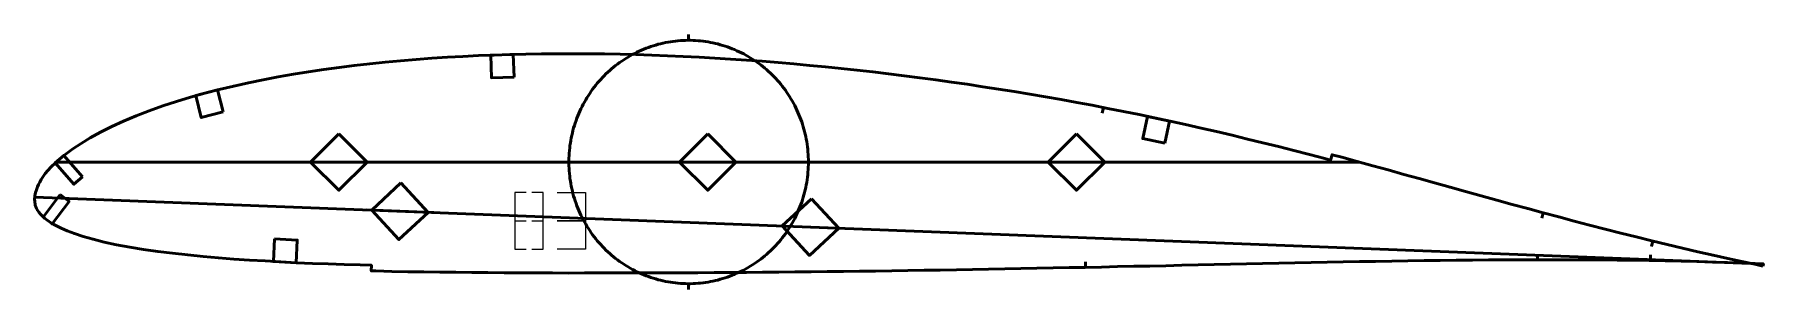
# Model space of a CAD drawing. Header units: metres. Extents: x 11 to 317, y 178 to 222.
import ezdxf

# ---------------------------------------------------------------- set-up
doc = ezdxf.new("R2010")
doc.units = ezdxf.units.M
doc.layers.add('Layer', color=1, linetype='Continuous', lineweight=50)
doc.layers.add('NumLabel', color=1, linetype='Continuous', lineweight=15)

msp = doc.modelspace()

# ---------------------------------------------------------------- linework, layer by layer
at = {"layer": 'Layer'}
for p, q in [((126.93, 221.49), (126.93, 222.49)), ((200.38, 209.62), (200.15, 208.64)), ((105.74, 200), (104.74, 200)), ((148.13, 200), (149.13, 200)), ((278.2, 191.04), (277.97, 190.06)), ((277.19, 183.73), (277.17, 182.73)), ((297.58, 186.06), (297.38, 185.08)), ((197.16, 182.39), (197.16, 181.39)), ((297.2, 183.59), (297.17, 182.59)), ((126.93, 178.51), (126.93, 177.51))]:
    msp.add_line(p, q, dxfattribs=at)
at = {"layer": 'Layer', "color": 7}
for p, q in [((15.02, 200), (245.58, 200)), ((59.03, 200), (71.03, 200)), ((124.3, 200), (136.3, 200)), ((189.57, 200), (201.57, 200)), ((11.2, 193.8), (314.89, 182.09)), ((69.84, 191.54), (81.83, 191.08)), ((142.51, 188.74), (154.5, 188.27))]:
    msp.add_line(p, q, dxfattribs=at)
at = {"layer": 'Layer'}
for points in [[(148.13, 200), (148.12, 200.45), (148.11, 200.9), (148.08, 201.35), (148.05, 201.8), (148.01, 202.25), (147.96, 202.7), (147.9, 203.15), (147.83, 203.6), (147.75, 204.04), (147.66, 204.48), (147.56, 204.92), (147.46, 205.36), (147.34, 205.8), (147.22, 206.23), (147.08, 206.66), (146.94, 207.09), (146.79, 207.51), (146.63, 207.94), (146.46, 208.35), (146.28, 208.77), (146.1, 209.18), (145.9, 209.58), (145.7, 209.99), (145.49, 210.38), (145.27, 210.78), (145.04, 211.17), (144.81, 211.55), (144.56, 211.93), (144.31, 212.3), (144.05, 212.67), (143.79, 213.03), (143.51, 213.39), (143.23, 213.74), (142.94, 214.08), (142.65, 214.42), (142.35, 214.75), (142.04, 215.07), (141.72, 215.39), (141.4, 215.7), (141.07, 216.01), (140.73, 216.31), (140.39, 216.6), (140.05, 216.88), (139.69, 217.16), (139.34, 217.42), (138.97, 217.69), (138.6, 217.94), (138.23, 218.18), (137.85, 218.42), (137.46, 218.65), (137.08, 218.87), (136.68, 219.08), (136.28, 219.28), (135.88, 219.48), (135.48, 219.66), (135.07, 219.84), (134.66, 220.01), (134.24, 220.17), (133.82, 220.32), (133.4, 220.46), (132.97, 220.6), (132.54, 220.72), (132.11, 220.84), (131.68, 220.94), (131.24, 221.04), (130.81, 221.13), (130.37, 221.2), (129.93, 221.27), (129.49, 221.33), (129.04, 221.38), (128.6, 221.42), (128.16, 221.45), (127.71, 221.47), (127.27, 221.49), (126.82, 221.49), (126.37, 221.48), (125.93, 221.46), (125.49, 221.44), (125.04, 221.4), (124.6, 221.36), (124.16, 221.3), (123.71, 221.24), (123.28, 221.17), (122.84, 221.08), (122.4, 220.99), (121.97, 220.89), (121.54, 220.78), (121.11, 220.66), (120.68, 220.53), (120.25, 220.39), (119.83, 220.25), (119.42, 220.09), (119, 219.93), (118.59, 219.75), (118.18, 219.57), (117.78, 219.38), (117.38, 219.18), (116.98, 218.97), (116.59, 218.76), (116.21, 218.53), (115.82, 218.3), (115.45, 218.06), (115.08, 217.81), (114.71, 217.56), (114.35, 217.29), (113.99, 217.02), (113.64, 216.74), (113.3, 216.45), (112.96, 216.16), (112.63, 215.86), (112.3, 215.55), (111.98, 215.23), (111.67, 214.91), (111.37, 214.58), (111.07, 214.25), (110.77, 213.91), (110.49, 213.56), (110.21, 213.21), (109.94, 212.85), (109.68, 212.48), (109.43, 212.11), (109.18, 211.74), (108.94, 211.36), (108.71, 210.97), (108.48, 210.58), (108.27, 210.19), (108.06, 209.79), (107.86, 209.38), (107.67, 208.97), (107.49, 208.56), (107.32, 208.15), (107.15, 207.73), (107, 207.3), (106.85, 206.88), (106.71, 206.45), (106.58, 206.01), (106.46, 205.58), (106.35, 205.14), (106.25, 204.7), (106.16, 204.26), (106.07, 203.82), (106, 203.37), (105.93, 202.93), (105.88, 202.48), (105.83, 202.03), (105.79, 201.58), (105.77, 201.13), (105.75, 200.68), (105.74, 200.23), (105.74, 199.77), (105.75, 199.32), (105.77, 198.87), (105.79, 198.42), (105.83, 197.97), (105.88, 197.52), (105.93, 197.07), (106, 196.63), (106.07, 196.18), (106.16, 195.74), (106.25, 195.3), (106.35, 194.86), (106.46, 194.42), (106.58, 193.99), (106.71, 193.55), (106.85, 193.12), (107, 192.7), (107.15, 192.27), (107.32, 191.85), (107.49, 191.44), (107.67, 191.03), (107.86, 190.62), (108.06, 190.21), (108.27, 189.81), (108.48, 189.42), (108.71, 189.03), (108.94, 188.64), (109.18, 188.26), (109.43, 187.89), (109.68, 187.52), (109.94, 187.15), (110.21, 186.79), (110.49, 186.44), (110.77, 186.09), (111.07, 185.75), (111.37, 185.42), (111.67, 185.09), (111.98, 184.77), (112.3, 184.45), (112.63, 184.14), (112.96, 183.84), (113.3, 183.55), (113.64, 183.26), (113.99, 182.98), (114.35, 182.71), (114.71, 182.44), (115.08, 182.19), (115.45, 181.94), (115.82, 181.7), (116.21, 181.47), (116.59, 181.24), (116.98, 181.03), (117.38, 180.82), (117.78, 180.62), (118.18, 180.43), (118.59, 180.25), (119, 180.07), (119.42, 179.91), (119.83, 179.75), (120.25, 179.61), (120.68, 179.47), (121.11, 179.34), (121.54, 179.22), (121.97, 179.11), (122.4, 179.01), (122.84, 178.92), (123.28, 178.83), (123.71, 178.76), (124.16, 178.7), (124.6, 178.64), (125.04, 178.6), (125.49, 178.56), (125.93, 178.54), (126.37, 178.52), (126.82, 178.51), (127.27, 178.51), (127.71, 178.53), (128.16, 178.55), (128.6, 178.58), (129.04, 178.62), (129.49, 178.67), (129.93, 178.73), (130.37, 178.8), (130.81, 178.87), (131.24, 178.96), (131.68, 179.06), (132.11, 179.16), (132.54, 179.28), (132.97, 179.4), (133.4, 179.54), (133.82, 179.68), (134.24, 179.83), (134.66, 179.99), (135.07, 180.16), (135.48, 180.34), (135.88, 180.52), (136.28, 180.72), (136.68, 180.92), (137.08, 181.13), (137.46, 181.35), (137.85, 181.58), (138.23, 181.82), (138.6, 182.06), (138.97, 182.31), (139.34, 182.58), (139.69, 182.84), (140.05, 183.12), (140.39, 183.4), (140.73, 183.69), (141.07, 183.99), (141.4, 184.3), (141.72, 184.61), (142.04, 184.93), (142.35, 185.25), (142.65, 185.58), (142.94, 185.92), (143.23, 186.26), (143.51, 186.61), (143.79, 186.97), (144.05, 187.33), (144.31, 187.7), (144.56, 188.07), (144.81, 188.45), (145.04, 188.83), (145.27, 189.22), (145.49, 189.62), (145.7, 190.01), (145.9, 190.42), (146.1, 190.82), (146.28, 191.23), (146.46, 191.65), (146.63, 192.06), (146.79, 192.49), (146.94, 192.91), (147.08, 193.34), (147.22, 193.77), (147.34, 194.2), (147.46, 194.64), (147.56, 195.08), (147.66, 195.52), (147.75, 195.96), (147.83, 196.4), (147.9, 196.85), (147.96, 197.3), (148.01, 197.75), (148.05, 198.2), (148.08, 198.65), (148.11, 199.1), (148.12, 199.55), (148.13, 200)], [(317.07, 181.63), (315.65, 181.93), (313.34, 182.41), (310.85, 182.96), (308.25, 183.54), (305.58, 184.15), (302.87, 184.79), (300.14, 185.44), (297.4, 186.1), (294.65, 186.78), (291.91, 187.46), (289.15, 188.16), (286.41, 188.86), (283.67, 189.57), (280.93, 190.3), (278.2, 191.04), (275.45, 191.77), (272.71, 192.51), (269.96, 193.26), (267.21, 194.02), (264.46, 194.78), (261.71, 195.54), (258.97, 196.31), (256.23, 197.07), (253.49, 197.82), (250.75, 198.59), (248.01, 199.34), (245.26, 200.09), (242.52, 200.83), (240.81, 201.29), (240.55, 200.32), (239.53, 200.59), (236.8, 201.31), (234.07, 202.02), (231.33, 202.71), (228.59, 203.39), (225.86, 204.06), (223.12, 204.72), (220.39, 205.36), (217.65, 205.99), (214.9, 206.6), (212.15, 207.2), (209.4, 207.79), (206.65, 208.37), (203.9, 208.93), (201.14, 209.47), (198.38, 210.01), (195.63, 210.52), (192.86, 211.02), (190.09, 211.5), (187.32, 211.98), (184.56, 212.44), (181.79, 212.88), (179.01, 213.3), (176.23, 213.72), (173.45, 214.12), (170.67, 214.5), (167.88, 214.87), (165.09, 215.23), (162.3, 215.57), (159.51, 215.9), (156.72, 216.22), (153.93, 216.51), (151.13, 216.79), (148.34, 217.07), (145.55, 217.32), (142.75, 217.56), (139.96, 217.78), (137.16, 217.99), (134.37, 218.18), (131.57, 218.35), (128.78, 218.51), (125.98, 218.65), (123.18, 218.77), (120.39, 218.88), (117.6, 218.96), (114.81, 219.03), (112.02, 219.09), (109.23, 219.12), (106.44, 219.13), (103.65, 219.12), (100.87, 219.1), (98.09, 219.05), (95.31, 218.98), (92.54, 218.89), (89.76, 218.78), (86.99, 218.65), (84.23, 218.49), (81.47, 218.31), (78.71, 218.1), (75.95, 217.87), (73.21, 217.62), (70.49, 217.34), (67.76, 217.03), (65.05, 216.7), (62.35, 216.33), (59.66, 215.92), (56.97, 215.49), (54.29, 215.02), (51.64, 214.52), (49.02, 213.99), (46.42, 213.42), (43.84, 212.8), (41.29, 212.14), (38.76, 211.43), (36.28, 210.68), (33.85, 209.89), (31.47, 209.04), (29.16, 208.15), (26.93, 207.22), (24.82, 206.25), (22.85, 205.27), (21.02, 204.26), (19.39, 203.27), (17.96, 202.33), (16.74, 201.43), (15.69, 200.59), (14.84, 199.85), (14.12, 199.13), (13.52, 198.5), (13.05, 197.94), (12.66, 197.41), (12.34, 196.91), (12.08, 196.46), (11.87, 196.03), (11.69, 195.61), (11.55, 195.25), (11.44, 194.92), (11.35, 194.59), (11.28, 194.31), (11.23, 194.02), (11.19, 193.74), (11.16, 193.53), (11.18, 193.36), (11.2, 193.07), (11.22, 192.82), (11.24, 192.6), (11.29, 192.36), (11.38, 192.1), (11.51, 191.81), (11.68, 191.49), (11.91, 191.16), (12.2, 190.8), (12.55, 190.43), (12.98, 190.04), (13.5, 189.64), (14.14, 189.22), (14.93, 188.78), (15.86, 188.32), (16.94, 187.84), (18.23, 187.35), (19.76, 186.86), (21.53, 186.36), (23.5, 185.86), (25.67, 185.4), (28.01, 184.96), (30.45, 184.55), (32.97, 184.19), (35.58, 183.88), (38.27, 183.59), (40.99, 183.32), (43.69, 183.06), (46.41, 182.86), (49.18, 182.69), (51.98, 182.52), (54.77, 182.35), (57.55, 182.21), (60.34, 182.09), (63.14, 181.99), (65.95, 181.9), (68.78, 181.83), (70.78, 181.78), (70.75, 180.78), (71.59, 180.76), (74.42, 180.69), (77.24, 180.63), (80.05, 180.58), (82.87, 180.55), (85.71, 180.52), (88.55, 180.49), (91.4, 180.46), (94.26, 180.44), (97.11, 180.42), (99.96, 180.4), (102.81, 180.4), (105.67, 180.39), (108.52, 180.4), (111.39, 180.4), (114.25, 180.41), (117.12, 180.41), (119.98, 180.42), (122.84, 180.42), (125.7, 180.44), (128.56, 180.45), (131.43, 180.47), (134.29, 180.49), (137.15, 180.51), (140.01, 180.53), (142.87, 180.55), (145.73, 180.58), (148.6, 180.61), (151.46, 180.64), (154.32, 180.67), (157.17, 180.7), (160.03, 180.74), (162.88, 180.78), (165.74, 180.83), (168.6, 180.88), (171.46, 180.92), (174.32, 180.97), (177.18, 181.02), (180.03, 181.07), (182.88, 181.13), (185.73, 181.19), (188.58, 181.24), (191.44, 181.29), (194.29, 181.34), (197.14, 181.39), (200, 181.45), (202.85, 181.52), (205.71, 181.58), (208.56, 181.63), (211.41, 181.69), (214.25, 181.76), (217.11, 181.83), (219.96, 181.9), (222.82, 181.96), (225.67, 182.02), (228.53, 182.08), (231.39, 182.14), (234.25, 182.19), (237.1, 182.25), (239.96, 182.31), (242.81, 182.37), (245.66, 182.41), (248.52, 182.45), (251.38, 182.5), (254.25, 182.54), (257.11, 182.58), (259.96, 182.62), (262.81, 182.65), (265.67, 182.68), (268.52, 182.7), (271.37, 182.72), (274.22, 182.72), (277.06, 182.73), (279.91, 182.74), (282.75, 182.73), (285.59, 182.72), (288.44, 182.7), (291.28, 182.68), (294.12, 182.64), (296.95, 182.6), (299.78, 182.55), (302.59, 182.49), (305.38, 182.42), (308.13, 182.34), (310.81, 182.26), (313.36, 182.17), (315.72, 182.08), (317.17, 182.01)]]:
    msp.add_lwpolyline(points, close=True, dxfattribs=at)
for points in [[(96.03, 215), (92.03, 214.87), (91.9, 218.87), (95.89, 219), (96.03, 215)], [(44.55, 208.85), (40.68, 207.85), (39.68, 211.72), (43.55, 212.72), (44.55, 208.85)], [(211.23, 203.31), (207.32, 204.15), (208.16, 208.06), (212.07, 207.22), (211.23, 203.31)], [(65.03, 205), (70.03, 200), (65.03, 195), (60.03, 200), (65.03, 205)], [(130.3, 205), (135.3, 200), (130.3, 195), (125.3, 200), (130.3, 205)], [(195.57, 205), (200.57, 200), (195.57, 195), (190.57, 200), (195.57, 205)], [(19.63, 197.39), (18.13, 196.07), (14.83, 199.84), (16.34, 201.15), (19.63, 197.39)], [(76.02, 196.3), (80.83, 191.11), (75.64, 186.31), (70.84, 191.5), (76.02, 196.3)], [(15.69, 194.26), (17.28, 193.05), (14.25, 189.07), (12.66, 190.28), (15.69, 194.26)], [(148.7, 193.5), (153.5, 188.31), (148.31, 183.51), (143.51, 188.7), (148.7, 193.5)], [(53.65, 186.42), (57.65, 186.21), (57.44, 182.22), (53.45, 182.42), (53.65, 186.42)]]:
    msp.add_lwpolyline(points, dxfattribs=at)
at = {"layer": 'NumLabel', "color": 1}
for points in [[(98.16, 194.61), (96.16, 194.61), (96.16, 184.61), (98.16, 184.61)], [(99.16, 184.61), (101.16, 184.61), (101.16, 194.61), (99.16, 194.61)], [(103.66, 194.61), (108.66, 194.61), (108.66, 189.61), (103.66, 189.61), (108.66, 189.61), (108.66, 184.61), (103.66, 184.61)], [(96.16, 189.61), (98.16, 189.61)], [(99.16, 189.61), (101.16, 189.61)]]:
    msp.add_lwpolyline(points, dxfattribs=at)

doc.saveas('drawing.dxf')
